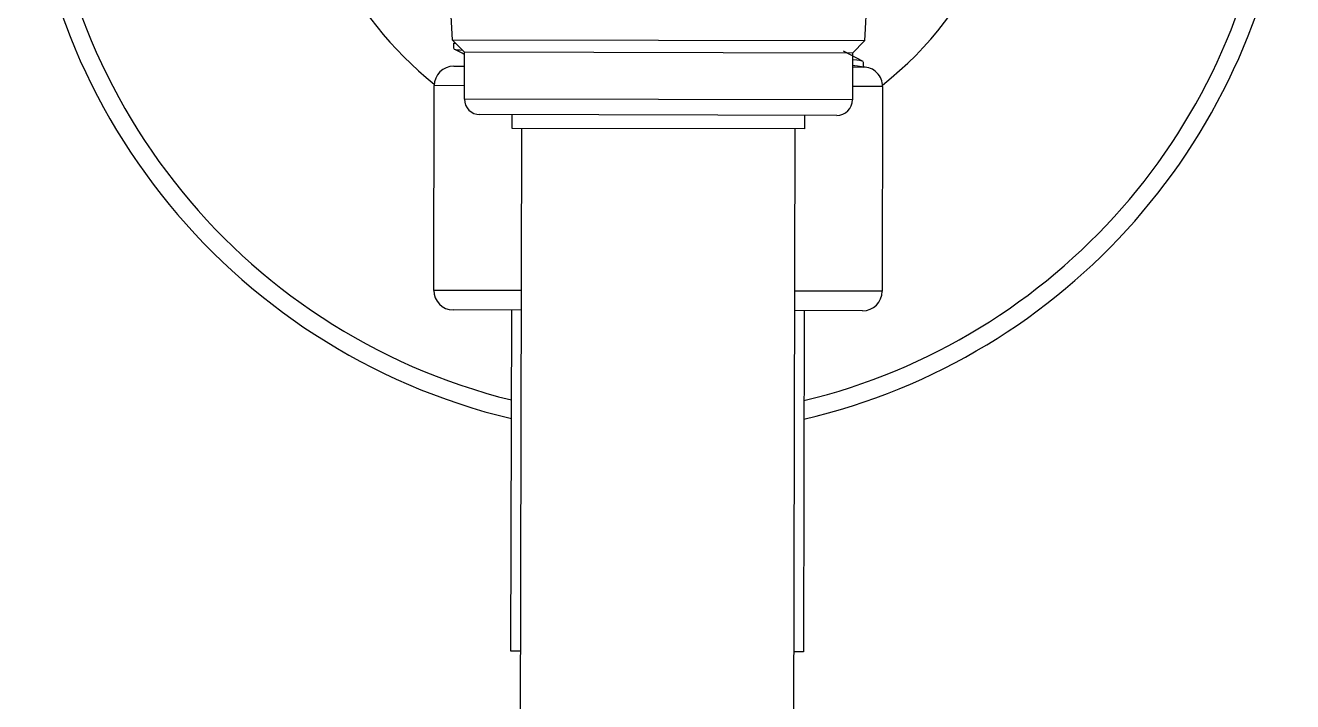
# Model space of a CAD drawing. Header units: centimetres. Extents: x -1797 to 2001, y -8788 to 1856.
# Drawn here: x -859.09 to -852.59, y -8618.03 to -8614.56 of the extents above; entities that cross this region are included whole.
import ezdxf

# ---------------------------------------------------------------- set-up
doc = ezdxf.new("R2010")
doc.units = ezdxf.units.CM
doc.header["$LTSCALE"] = 100
doc.header["$MEASUREMENT"] = 0
doc.layers.add('ID_Furniture-Fixed_01', color=141, linetype='Continuous')

msp = doc.modelspace()

# ---------------------------------------------------------------- linework, layer by layer
at = {"layer": 'ID_Furniture-Fixed_01'}
for p, q in [((-856.8985, -8614.6376, 0.0001), (-856.916, -8614.2896, 0.0001)), ((-854.7656, -8614.2941, 0.0001), (-854.7846, -8614.642, 0.0001)), ((-854.7846, -8614.642, 0.0001), (-856.8985, -8614.6376, 0.0001)), ((-856.8366, -8614.6996, 0.0001), (-856.8985, -8614.6376, 0.0001)), ((-854.7846, -8614.642, 0.0001), (-854.8467, -8614.7038, 0.0001)), ((-856.8916, -8614.6813, 0.0001), (-856.8916, -8614.6524, 0.0001)), ((-856.8895, -8614.6506, 0.0001), (-856.8868, -8614.6492, 0.0001)), ((-856.8372, -8614.9396, 0.0001), (-856.8366, -8614.6996, 0.0001)), ((-854.8467, -8614.7038, 0.0001), (-856.8366, -8614.6996, 0.0001)), ((-854.8936, -8614.6932, 0.0001), (-854.7938, -8614.7455, 0.0001)), ((-854.8467, -8614.7038, 0.0001), (-854.8472, -8614.9438, 0.0001)), ((-856.8918, -8614.7711, 0.0001), (-856.8368, -8614.7712, 0.0001)), ((-854.7917, -8614.7481, 0.0001), (-854.7918, -8614.7755, 0.0001)), ((-854.8468, -8614.7754, 0.0001), (-854.7918, -8614.7755, 0.0001)), ((-856.9942, -8615.9214, 0.0001), (-856.992, -8614.8709, 0.0001)), ((-856.837, -8614.8712, 0.0001), (-856.992, -8614.8709, 0.0001)), ((-854.692, -8614.8757, 0.0001), (-854.847, -8614.8754, 0.0001)), ((-854.692, -8614.8757, 0.0001), (-854.6942, -8615.9262, 0.0001)), ((-854.8472, -8614.9438, 0.0001), (-856.8372, -8614.9396, 0.0001)), ((-854.9273, -8615.0237, 0.0001), (-856.7573, -8615.0198, 0.0001)), ((-856.5925, -8615.0902, 0.0001), (-856.5923, -8615.0202, 0.0001)), ((-855.0923, -8615.0233, 0.0001), (-855.0925, -8615.0933, 0.0001)), ((-855.0925, -8615.0933, 0.0001), (-856.5925, -8615.0902, 0.0001)), ((-856.5548, -8620.9402, 0.0001), (-856.5425, -8615.0903, 0.0001)), ((-855.1425, -8615.0932, 0.0001), (-855.1548, -8620.9432, 0.0001)), ((-856.5442, -8615.9223, 0.0001), (-856.9942, -8615.9214, 0.0001)), ((-854.6942, -8615.9262, 0.0001), (-855.1442, -8615.9253, 0.0001)), ((-856.5444, -8616.0223, 0.0001), (-856.8944, -8616.0216, 0.0001)), ((-856.5981, -8617.7722, 0.0001), (-856.5944, -8616.0222, 0.0001)), ((-854.7944, -8616.026, 0.0001), (-855.1444, -8616.0253, 0.0001)), ((-855.0944, -8616.0254, 0.0001), (-855.0981, -8617.7754, 0.0001)), ((-856.5481, -8617.7723, 0.0001), (-856.5981, -8617.7722, 0.0001)), ((-855.0981, -8617.7754, 0.0001), (-855.1481, -8617.7753, 0.0001))]:
    msp.add_line(p, q, dxfattribs=at)
for centre, radius, start, end in [((-855.839, -8613.4188, 0.0001), 3.25, 283.2218, 64.96562), ((-855.839, -8613.4188, 0.0001), 3.157, 283.6224, 64.18246), ((-855.839, -8613.4188, 0.0001), 1.848, 308.35143, 60.23425), ((-855.839, -8613.4188, 0.0001), 3.25, 179.87944, 256.53708), ((-855.839, -8613.4188, 0.0001), 3.157, 179.87944, 256.13648), ((-855.839, -8613.4188, 0.0001), 1.848, 179.87944, 231.40745), ((-856.892, -8614.8711, 0.0001), 0.1, 89.87944, 179.87944), ((-854.792, -8614.8755, 0.0001), 0.1, 359.87944, 89.87944), ((-856.7572, -8614.9398, 0.0001), 0.08, 179.87944, 269.87944), ((-854.9272, -8614.9437, 0.0001), 0.08, 269.87944, 359.87944), ((-856.8942, -8615.9216, 0.0001), 0.1, 179.87944, 269.87944), ((-854.7942, -8615.926, 0.0001), 0.1, 269.87944, 359.87944)]:
    msp.add_arc(centre, radius, start, end, dxfattribs=at)
for points in [[(-856.88, -8614.657, 0.0001), (-856.8877, -8614.6555, 0.0001), (-856.8915, -8614.654, 0.0001), (-856.8915, -8614.6525, 0.0001)], [(-856.8367, -8614.7109, 0.0001), (-856.8533, -8614.7022, 0.0001), (-856.871, -8614.6929, 0.0001), (-856.8897, -8614.6831, 0.0001)], [(-854.7917, -8614.7467, 0.0001), (-854.7962, -8614.7441, 0.0001), (-854.8146, -8614.7414, 0.0001), (-854.8455, -8614.7386, 0.0001)]]:
    msp.add_open_spline(points, degree=3, dxfattribs=at)
for points, knots in [([(-856.8901, -8614.6829, 0.0001), (-856.8894, -8614.6832, 0.0001), (-856.8885, -8614.6836, 0.0001), (-856.881, -8614.6857, 0.0001), (-856.8676, -8614.6875, 0.0001), (-856.8475, -8614.6894, 0.0001)], [0, 0, 0, 0, 0.160455, 0.160455, 1, 1, 1, 1]), ([(-854.8457, -8614.7665, 0.0001), (-854.8417, -8614.7669, 0.0001), (-854.8176, -8614.7694, 0.0001), (-854.797, -8614.773, 0.0001), (-854.7925, -8614.7758, 0.0001), (-854.7925, -8614.7766, 0.0001)], [0, 0, 0, 0, 0.11334, 0.727072, 1, 1, 1, 1])]:
    msp.add_open_spline(points, degree=3, knots=knots, dxfattribs=at)

doc.saveas('drawing.dxf')
